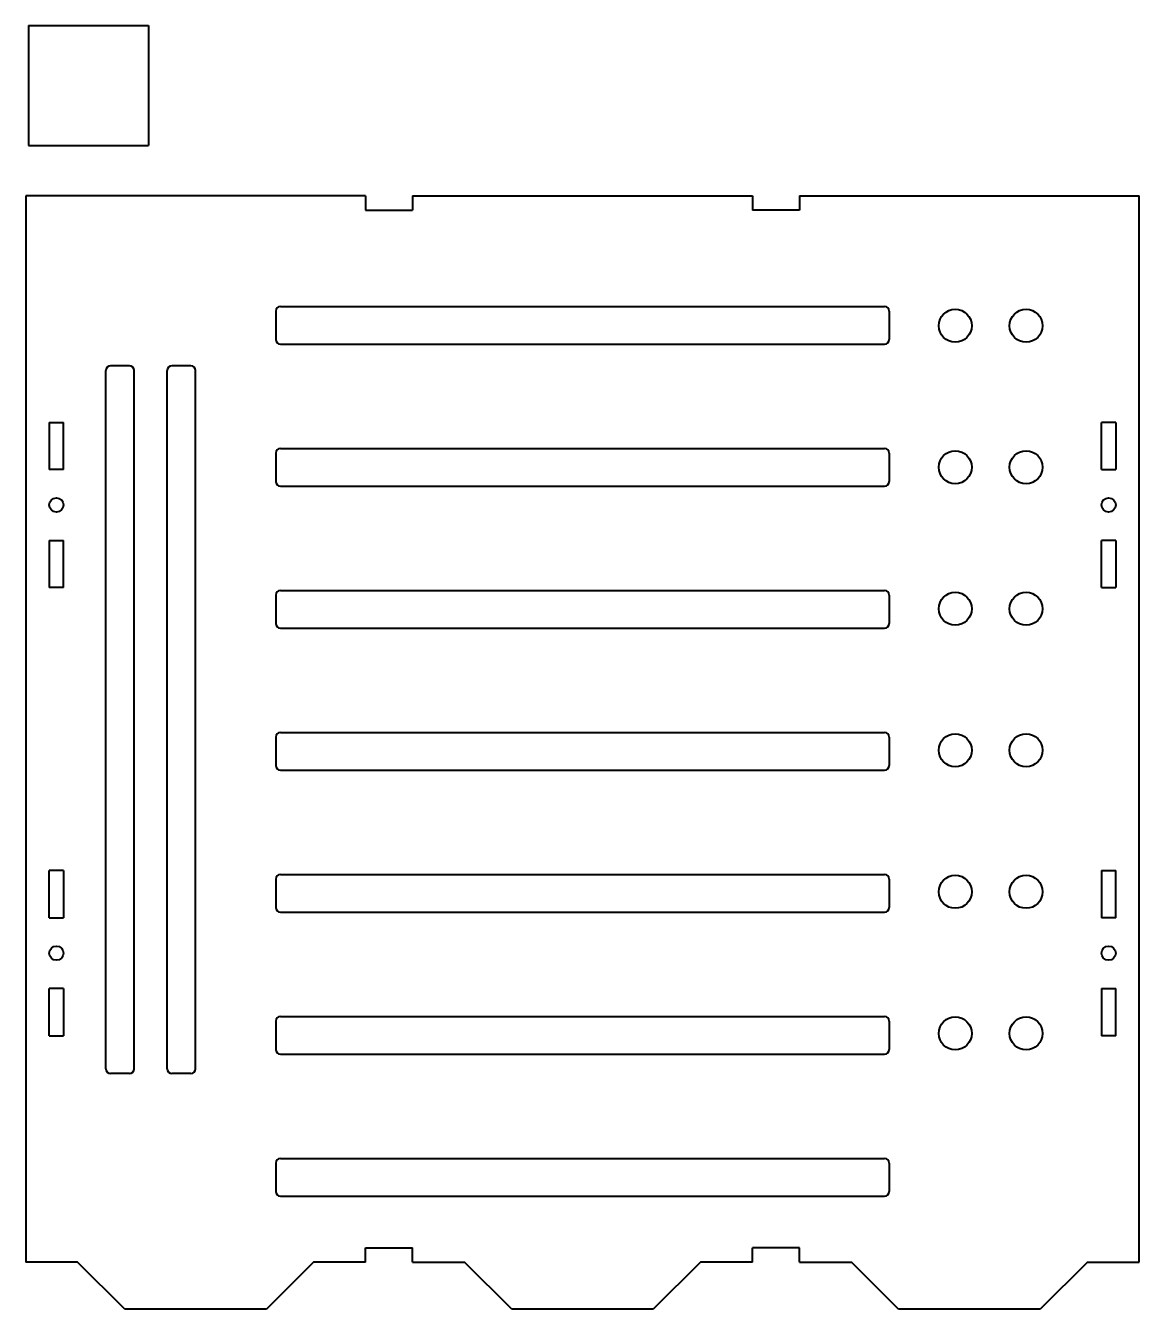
# Model space of a CAD drawing. Header units: inches. Extents: x -118 to 118, y -123 to 149.
import ezdxf

# ---------------------------------------------------------------- set-up
doc = ezdxf.new("R2010")
doc.units = ezdxf.units.IN
doc.header["$MEASUREMENT"] = 0
doc.layers.add('Visible', color=7, linetype='Continuous', lineweight=40)

msp = doc.modelspace()

# ---------------------------------------------------------------- linework, layer by layer
at = {"layer": 'Visible'}
for p, q in [((-117.38, 149.1), (-91.98, 149.1)), ((-117.38, 149.1), (-117.38, 123.7)), ((-91.98, 149.1), (-91.98, 123.7)), ((-117.38, 123.7), (-91.98, 123.7)), ((-46, 113), (-118, 113)), ((-118, 113), (-118, -113)), ((-46, 113), (-46, 110)), ((-36, 113), (36, 113)), ((-36, 113), (-36, 110)), ((36, 113), (36, 110)), ((46, 113), (118, 113)), ((46, 113), (46, 110)), ((118, -113), (118, 113)), ((-46, 110), (-36, 110)), ((46, 110), (36, 110)), ((-65, 88.6), (-65, 82.6)), ((-64, 89.6), (64, 89.6)), ((65, 88.6), (65, 82.6)), ((-64, 81.6), (64, 81.6)), ((-96, 77), (-100, 77)), ((-83, 77), (-87, 77)), ((-101, -72), (-101, 76)), ((-95, -72), (-95, 76)), ((-88, -72), (-88, 76)), ((-82, -72), (-82, 76)), ((-113, 65), (-110, 65)), ((-113, 65), (-113, 55)), ((-110, 55), (-110, 65)), ((110, 55), (110, 65)), ((113, 65), (110, 65)), ((113, 65), (113, 55)), ((-65, 58.5), (-65, 52.5)), ((-64, 59.5), (64, 59.5)), ((65, 58.5), (65, 52.5)), ((-110, 55), (-113, 55)), ((110, 55), (113, 55)), ((-64, 51.5), (64, 51.5)), ((-113, 40), (-113, 30)), ((-113, 40), (-110, 40)), ((-110, 30), (-110, 40)), ((113, 40), (110, 40)), ((110, 30), (110, 40)), ((113, 40), (113, 30)), ((-110, 30), (-113, 30)), ((110, 30), (113, 30)), ((-65, 28.4), (-65, 22.4)), ((-64, 29.4), (64, 29.4)), ((65, 28.4), (65, 22.4)), ((-64, 21.4), (64, 21.4)), ((-65, -1.7), (-65, -7.7)), ((-64, -0.7), (64, -0.7)), ((65, -1.7), (65, -7.7)), ((-64, -8.7), (64, -8.7)), ((-113, -40), (-113, -30)), ((-110, -30), (-113, -30)), ((-110, -30), (-110, -40)), ((-65, -31.8), (-65, -37.8)), ((-64, -30.8), (64, -30.8)), ((65, -31.8), (65, -37.8)), ((110, -30), (113, -30)), ((110, -30), (110, -40)), ((113, -40), (113, -30)), ((-113, -40), (-110, -40)), ((-64, -38.8), (64, -38.8)), ((113, -40), (110, -40)), ((-110, -55), (-113, -55)), ((-113, -65), (-113, -55)), ((-110, -55), (-110, -65)), ((110, -55), (110, -65)), ((110, -55), (113, -55)), ((113, -65), (113, -55)), ((-65, -61.9), (-65, -67.9)), ((-64, -60.9), (64, -60.9)), ((65, -61.9), (65, -67.9)), ((-113, -65), (-110, -65)), ((113, -65), (110, -65)), ((-64, -68.9), (64, -68.9)), ((-96, -73), (-100, -73)), ((-83, -73), (-87, -73)), ((-65, -92), (-65, -98)), ((-64, -91), (64, -91)), ((65, -92), (65, -98)), ((-64, -99), (64, -99)), ((-46, -110), (-36, -110)), ((-46, -113), (-46, -110)), ((-36, -113), (-36, -110)), ((46, -110), (36, -110)), ((36, -113), (36, -110)), ((46, -113), (46, -110)), ((-107, -113), (-118, -113)), ((-97, -123), (-107, -113)), ((-57, -113), (-67, -123)), ((-46, -113), (-57, -113)), ((-36, -113), (-25, -113)), ((-15, -123), (-25, -113)), ((25, -113), (15, -123)), ((36, -113), (25, -113)), ((46, -113), (57, -113)), ((67, -123), (57, -113)), ((107, -113), (97, -123)), ((107, -113), (118, -113)), ((-67, -123), (-97, -123)), ((15, -123), (-15, -123)), ((97, -123), (67, -123))]:
    msp.add_line(p, q, dxfattribs=at)
for centre, radius in [((79, 85.5), 3.5), ((94, 85.5), 3.5), ((79, 55.5), 3.5), ((94, 55.5), 3.5), ((-111.5, 47.5), 1.5), ((111.5, 47.5), 1.5), ((79, 25.5), 3.5), ((94, 25.5), 3.5), ((79, -4.5), 3.5), ((94, -4.5), 3.5), ((79, -34.5), 3.5), ((94, -34.5), 3.5), ((-111.5, -47.5), 1.5), ((111.5, -47.5), 1.5), ((79, -64.5), 3.5), ((94, -64.5), 3.5)]:
    msp.add_circle(centre, radius, dxfattribs=at)
for centre, start, end in [((-64, 88.6), 90, 180), ((64, 88.6), 0, 90), ((-64, 82.6), 180, 270), ((64, 82.6), 270, 0), ((-100, 76), 90, 180), ((-96, 76), 0, 90), ((-87, 76), 90, 180), ((-83, 76), 0, 90), ((-64, 58.5), 90, 180), ((64, 58.5), 0, 90), ((-64, 52.5), 180, 270), ((64, 52.5), 270, 0), ((-64, 28.4), 90, 180), ((64, 28.4), 0, 90), ((-64, 22.4), 180, 270), ((64, 22.4), 270, 0), ((-64, -1.7), 90, 180), ((64, -1.7), 0, 90), ((-64, -7.7), 180, 270), ((64, -7.7), 270, 0), ((-64, -31.8), 90, 180), ((64, -31.8), 0, 90), ((-64, -37.8), 180, 270), ((64, -37.8), 270, 0), ((-64, -61.9), 90, 180), ((64, -61.9), 0, 90), ((-64, -67.9), 180, 270), ((64, -67.9), 270, 0), ((-100, -72), 180, 270), ((-96, -72), 270, 0), ((-87, -72), 180, 270), ((-83, -72), 270, 0), ((-64, -92), 90, 180), ((64, -92), 0, 90), ((-64, -98), 180, 270), ((64, -98), 270, 0)]:
    msp.add_arc(centre, 1, start, end, dxfattribs=at)

doc.saveas('drawing.dxf')
